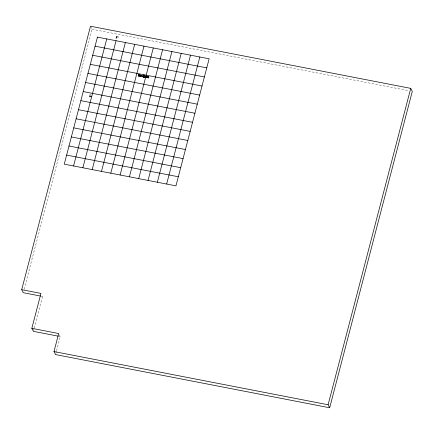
<?xml version="1.0" encoding="UTF-8"?>
<svg xmlns="http://www.w3.org/2000/svg" width="434" height="434" viewBox="0 0 434 434"><rect width="100%" height="100%" fill="white"/><g stroke="black" fill="none" stroke-linecap="round" stroke-linejoin="round"><path stroke-width="0.33" stroke-dasharray="2.17 1.63" d="M24.114 289.413L92.068 29.246L91.135 27.44M33.57 330.692L34.074 328.755M34.248 328.104L42.521 296.422L41.897 295.223M55.888 353.287L56.393 351.356M56.561 350.71L60.261 336.551L59.322 334.744M92.068 29.246L408.98 90.739M41.192 296.167L42.521 296.422M58.948 336.296L60.261 336.551"/><path stroke-width="0.65" d="M143.583 76.693C143.6 76.606 143.426 76.275 143.67 76.113M143.659 76.113L143.323 76.541L143.719 76.265M143.296 76.379L143.676 76.227L143.714 76.541M21.7 289.679L90.511 26.235L410.743 88.373L412.3 91.384L329.666 407.765L55.552 354.573L53.99 351.567L58.699 333.54L31.839 328.332L40.959 293.417L21.7 289.679L23.257 292.69L40.53 296.037M90.071 96.89L89.762 96.288L90.234 94.476M73.568 165.972L106.753 38.924M116.09 38.512L116.562 36.7L118.422 37.058M82.878 167.779L116.062 40.731M92.187 169.585L125.372 42.537M101.491 171.392L134.676 44.344M110.8 173.199L143.985 46.15M138.234 75.869L138.489 74.832M138.837 74.794L138.587 75.95L138.837 74.794L141.099 75.288L140.817 76.384L141.099 75.288M143.963 74.632L143.529 76.275L145.26 76.612M120.109 175.005L153.294 47.957M148.227 77.762L146.025 77.388L146.28 76.238L148.547 76.731L148.265 77.827L148.547 76.731M146.03 77.398L146.307 76.335M129.413 176.812L162.598 49.758M138.723 178.618L171.907 51.565M148.032 180.425L181.217 53.371M157.336 182.231L190.521 55.178M166.645 184.038L199.83 56.984M329.666 407.765L328.104 404.754L410.743 88.373M143.415 76.227L143.573 76.661M143.735 76.46L143.621 76.156L143.795 76.4M95.079 46.194L206.768 67.867M92.708 55.27L204.398 76.943M90.337 64.34L202.027 86.019M138.517 74.816L148.911 76.851L148.661 77.887L138.24 75.869M138.549 75.885L140.784 76.319M87.966 73.417L199.656 95.089M85.596 82.493L197.286 104.165M83.225 91.569L194.915 113.241M89.762 96.288L91.623 96.652M80.854 100.645L192.544 122.317M78.483 109.721L190.173 131.393M76.113 118.791L187.803 140.47M73.742 127.867L185.437 149.54M71.371 136.943L183.067 158.616M69.001 146.019L180.696 167.692M66.63 155.095L178.325 176.768M58.292 336.171L33.402 331.337L31.839 328.332M53.99 351.567L328.104 404.754M116.562 36.7L116.876 37.302M143.67 75.706A0.749 0.7 -27.4 0 1 143.708 77.116A0.613 0.575 -27.4 0 0 144.262 76.482A0.613 0.575 -27.4 0 0 143.687 75.939M143.719 75.809A0.749 0.7 -27.4 0 1 143.762 77.219M143.269 76.156A0.613 0.575 -27.4 0 1 144.224 76.286A0.613 0.575 -27.4 0 1 143.762 77.133A0.613 0.575 -27.4 0 1 143.084 76.498M97.444 37.118L64.259 164.171L175.954 185.844L209.139 58.791L97.444 37.118M143.535 76.954A0.613 0.575 -27.4 0 0 144.126 76.091A0.613 0.575 -27.4 0 0 143.079 76.069A0.613 0.575 -27.4 0 0 143.556 77.002A0.613 0.575 -27.4 0 0 144.153 76.14A0.613 0.575 -27.4 0 0 143.106 76.113A0.613 0.575 -27.4 0 0 143.535 76.954"/></g></svg>
